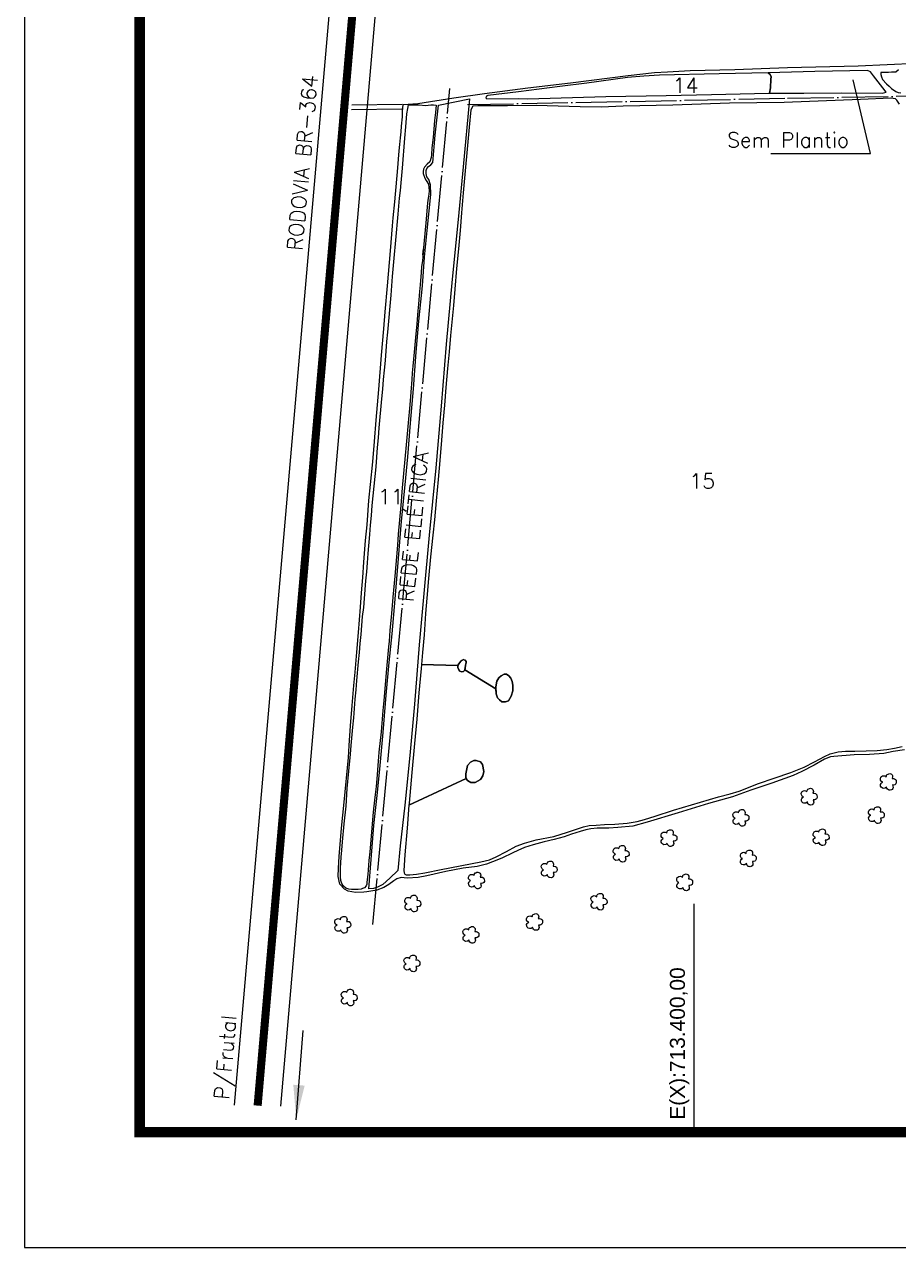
# Model space of a CAD drawing. Extents: x 712819 to 715789, y 7810210 to 7812310.
# Drawn here: x 712819 to 713577, y 7810210 to 7811270 of the extents above; entities that cross this region are included whole.
import ezdxf
from ezdxf.enums import TextEntityAlignment as Align

# ---------------------------------------------------------------- set-up
doc = ezdxf.new("R2010")
doc.units = 0
for name, pattern in [('CENTER2', [1.125, 0.75, -0.125, 0.125, -0.125]), ('CONTINUO', [0]), ('LIN0', [0]), ('TAPUME', [47, 40, -3.5, 0, -3.5])]:
    doc.linetypes.add(name, pattern=pattern)
doc.layers.add('0114001206', color=1, linetype='Continuous', lineweight=25)
doc.layers.add('REDE_DE_LUZ', color=6, linetype='Continuous', lineweight=25)
for name, color, linetype in [('0114001206011', 5, 'Continuous'), ('0114001206013', 5, 'Continuous'), ('0114001206014', 5, 'Continuous'), ('0114001206015', 5, 'Continuous'), ('_SIMBOLO ARVORE', 118, 'Continuous'), ('ARVORES', 3, 'Continuous'), ('ESTRADA', 1, 'Continuous'), ('MALHA', 8, 'Continuous'), ('MARGEM', 7, 'CONTINUO'), ('TEXTO_DIVERSOS', 7, 'Continuous'), ('TEXTO_NUN_TAL', 7, 'Continuous')]:
    doc.layers.add(name, color=color, linetype=linetype)
doc.styles.add('Simplex', font='simplex.shx')
doc.styles.get("Standard").update_dxf_attribs({"font": 'arial.ttf'})
doc.dimstyles.new('ISO-25', dxfattribs={"dimtxt": 2.5, "dimasz": 2.5, "dimexe": 1.25, "dimexo": 0.625, "dimtad": 1, "dimtxsty": 'Standard', "dimcen": 2.5, "dimadec": 0, "dimazin": 0, "dimtfac": 1, "dimtmove": 0, "dimatfit": 3, "dimfxl": 1, "dimarcsym": 0})

msp = doc.modelspace()

# ---------------------------------------------------------------- linework, layer by layer
msp.add_lwpolyline([(713555.5, 7811225.7), (713552.9, 7811229.3), (713550.5, 7811230.5), (713504.7, 7811229.4), (713464.1, 7811228.3), (713465.9, 7811226.9), (713466.7, 7811225), (713466.6, 7811222.9), (713466.2, 7811215.4), (713465.4, 7811210.8), (713495.2, 7811210.6), (713527.5, 7811210.9), (713563.1, 7811210.7), (713566.5, 7811211.7), (713563.7, 7811215.2)], close=True)
msp.add_lwpolyline([(713466.5, 7811158.4), (713553, 7811158.4), (713537.9, 7811222.4)])
at = {"layer": '0114001206', "linetype": 'CONTINUO'}
msp.add_lwpolyline([(713582.6, 7810641.2), (713572.7, 7810639.6), (713564.5, 7810638.1), (713552.2, 7810637.1), (713538.9, 7810636.7), (713521.1, 7810635.4), (713518.2, 7810635.1), (713513.2, 7810633), (713504, 7810627.8), (713493.4, 7810622.3), (713486, 7810618.9), (713467.4, 7810612.3), (713449.1, 7810606.1), (713433.4, 7810600.5), (713412.5, 7810594.6), (713386, 7810586.5), (713359.2, 7810578.3), (713346.7, 7810575), (713333.9, 7810573.7), (713326, 7810573.2), (713315.8, 7810573.1), (713310.5, 7810572.6), (713306.1, 7810571.8), (713301, 7810570.3), (713293.5, 7810568.1), (713287.1, 7810565.8), (713278.6, 7810563.4), (713269.9, 7810561.3), (713260.2, 7810558.9), (713252.9, 7810556.4), (713247.1, 7810554), (713242.7, 7810551.8), (713233.1, 7810547.1), (713225, 7810544.1), (713219.9, 7810542.1), (713211.9, 7810540.1), (713199.5, 7810538.5), (713184.6, 7810535.6), (713168.2, 7810532), (713160.5, 7810530.4), (713151, 7810530), (713145.8, 7810530.3), (713142.1, 7810529.2), (713139.6, 7810527.6), (713135, 7810524.4), (713130.8, 7810521.7), (713124.6, 7810519.5), (713116.1, 7810518), (713113.4, 7810517.6), (713106.2, 7810517.3), (713099.7, 7810518.6), (713096.6, 7810520.2), (713092.6, 7810524.7), (713091.2, 7810531.4), (713091.4, 7810538.5), (713092, 7810548.8), (713094, 7810573.1), (713096.3, 7810595.8), (713100.1, 7810634.4), (713100.6, 7810644.8), (713101.8, 7810661.9), (713103.2, 7810679.7), (713104.8, 7810697), (713105.8, 7810708.6), (713107.3, 7810726), (713108.8, 7810743), (713109.8, 7810753.8), (713110.5, 7810764.9), (713111.4, 7810777.2), (713112.5, 7810790.5), (713113.5, 7810803.9), (713115, 7810822.7), (713116.2, 7810836.4), (713117.9, 7810857.5), (713119.3, 7810871.4), (713121.2, 7810891), (713122.6, 7810908.5), (713124.1, 7810927.1), (713126.5, 7810953.6), (713128.7, 7810983.4), (713130.8, 7811006.2), (713132, 7811021.1), (713133.9, 7811043.7), (713136.6, 7811073.9), (713137.2, 7811081.2), (713138.3, 7811095.6), (713138.9, 7811102.6), (713140.2, 7811116.4), (713140.8, 7811123.2), (713142.7, 7811142.6), (713144.1, 7811160.6), (713144.6, 7811166.3), (713145.2, 7811171.9), (713145.7, 7811177.3), (713146.2, 7811182.2), (713147, 7811190.3), (713147.1, 7811194.7), (713147.6, 7811200.8), (713160.2, 7811201.8), (713191.5, 7811206.8), (713218, 7811210.3), (713255.6, 7811215.4), (713292.8, 7811219.6), (713342.7, 7811225.9), (713365.6, 7811228.7), (713376.8, 7811229.1), (713396.6, 7811230.3), (713435.3, 7811231.3), (713480.9, 7811233), (713542.3, 7811234.4), (713592.5, 7811236.7)], dxfattribs=at)
at = {"layer": '0114001206011'}
msp.add_lwpolyline([(713115.4, 7810523.3), (713114, 7810521.5), (713112.4, 7810520.8), (713111.1, 7810520.4), (713108.4, 7810520.1), (713106.8, 7810520), (713104.9, 7810519.9), (713102.7, 7810519.9), (713100.3, 7810520.3), (713097.7, 7810521.3), (713095.8, 7810523), (713094.4, 7810525.2), (713093.5, 7810527.9), (713093.3, 7810531.1), (713093.3, 7810534.8), (713093.3, 7810538.8), (713093.4, 7810543.3), (713093.8, 7810548.1), (713094.3, 7810554.2), (713094.8, 7810561.4), (713096.3, 7810577), (713098, 7810592.4), (713099.1, 7810607.6), (713100.3, 7810622.7), (713101.8, 7810637.5), (713102.5, 7810644.9), (713103.9, 7810660.7), (713104.7, 7810668.8), (713105.3, 7810677), (713106, 7810685.1), (713106.8, 7810693.1), (713107.5, 7810701.3), (713108.9, 7810717.6), (713109.6, 7810725.6), (713110.3, 7810733.5), (713111, 7810741.3), (713111.7, 7810749.1), (713112.4, 7810756.8), (713113.3, 7810764.5), (713114, 7810772.3), (713115.3, 7810787.7), (713115.9, 7810795.5), (713116.6, 7810803.4), (713117.3, 7810811.5), (713118.6, 7810827.8), (713119.3, 7810836.1), (713120, 7810844.5), (713120.8, 7810853), (713121.5, 7810861.4), (713123.2, 7810878.2), (713124, 7810886.6), (713125.4, 7810903.4), (713126.1, 7810911.9), (713126.8, 7810920.4), (713129.1, 7810945.7), (713129.9, 7810954), (713130.6, 7810962.3), (713131.3, 7810970.6), (713132.1, 7810978.8), (713133.5, 7810995.3), (713134.3, 7811003.5), (713137.1, 7811035.6), (713138.4, 7811051.6), (713139.8, 7811067.6), (713141.2, 7811083.2), (713143.3, 7811105.7), (713144.5, 7811119.6), (713145.1, 7811126.3), (713145.7, 7811132.9), (713146.9, 7811145.7), (713149.1, 7811171.6), (713149.9, 7811181.6), (713150.7, 7811192.8), (713151.5, 7811197.5), (713152.2, 7811200.5), (713152.2, 7811200.5), (713155.5, 7811200.5), (713161.5, 7811200.5), (713167, 7811200), (713171.5, 7811200.5), (713174, 7811200.5), (713176.1, 7811200.4), (713175.5, 7811193.9), (713174.7, 7811186.9), (713173.5, 7811172.3), (713172.4, 7811163.3), (713172, 7811157.2), (713171.8, 7811154.9), (713170.7, 7811151.3), (713168.5, 7811149), (713166.1, 7811146.5), (713165.2, 7811144.9), (713164.8, 7811142.9), (713164.9, 7811141), (713166.3, 7811136.9), (713167.6, 7811135), (713169.6, 7811131.8), (713170, 7811125.9), (713169.7, 7811123), (713169.2, 7811119.6), (713168.7, 7811115.5), (713167.4, 7811101.4), (713164.6, 7811070.5), (713165.1, 7811075.6), (713164.2, 7811065.4), (713163.6, 7811060.5), (713163.2, 7811055.3), (713162.2, 7811044.4), (713161.7, 7811038.8), (713160.8, 7811027.6), (713160.3, 7811022), (713159.3, 7811010.6), (713158.2, 7810998.7), (713157.2, 7810986.2), (713156.6, 7810980.1), (713156, 7810974), (713155.5, 7810968.1), (713155, 7810962.3), (713153.2, 7810940.4), (713151.8, 7810924.7), (713150.4, 7810908.9), (713149.1, 7810893.4), (713146.8, 7810868.4), (713145.5, 7810853), (713143.3, 7810828.1), (713142.6, 7810818.7), (713140.2, 7810791.8), (713138.6, 7810773.6), (713137.4, 7810759.5), (713136.1, 7810744.8), (713135.3, 7810735.3), (713134.9, 7810730.5), (713133, 7810711.4), (713130.8, 7810684.1), (713130, 7810675.3), (713128.5, 7810656.8), (713126.5, 7810639.1), (713126.3, 7810635), (713126, 7810631.2), (713124.8, 7810616.1), (713124.1, 7810609.3), (713123.4, 7810602.5), (713121.8, 7810590), (713121.2, 7810583.8), (713120, 7810569.9), (713118.5, 7810552.8), (713117.9, 7810545.3), (713116.8, 7810533), (713116.1, 7810526.4), (713115.9, 7810524.6)], close=True, dxfattribs=at)
at = {"layer": '0114001206013'}
msp.add_lwpolyline([(713577.4, 7811230.9), (713574.9, 7811229), (713573.8, 7811228.9), (713571.1, 7811228.8), (713568.6, 7811228.7), (713565.3, 7811228.7), (713562.1, 7811228.5), (713561.9, 7811226.8), (713562.4, 7811224.9), (713563.4, 7811222.7), (713566.9, 7811218.8), (713569.3, 7811216.7), (713571.3, 7811214.9), (713575, 7811212.2), (713577.1, 7811211.4), (713579.3, 7811211.1)], dxfattribs=at)
at = {"layer": '0114001206014'}
msp.add_lwpolyline([(713466.6, 7811222.9), (713466.7, 7811225), (713465.9, 7811226.9), (713464.1, 7811228.3), (713421.8, 7811227.4), (713370, 7811226.4), (713356.4, 7811225.4), (713342.2, 7811224.4), (713306.9, 7811219.4), (713283.5, 7811216.4), (713247.7, 7811212), (713221.1, 7811208.7), (713219.8, 7811208.2), (713219.4, 7811206.7), (713220.1, 7811205.9), (713247.3, 7811206), (713255.6, 7811205.9), (713323.3, 7811207.8), (713375.8, 7811208.8), (713415.2, 7811209.6), (713452.5, 7811210.4), (713465.4, 7811210.8), (713466.2, 7811215.4)], close=True, dxfattribs=at)
at = {"layer": '0114001206015'}
msp.add_lwpolyline([(713578.3, 7811201.3), (713575.8, 7811204.6), (713574.8, 7811205.8), (713570.7, 7811206.3), (713544.4, 7811205.2), (713478, 7811202.6), (713430.8, 7811202.1), (713381.4, 7811200.4), (713338.3, 7811199.3), (713319.2, 7811198.7), (713301.1, 7811198.8), (713263, 7811200.1), (713238, 7811199.8), (713212.2, 7811199.6), (713208.1, 7811199.3), (713206.2, 7811196.4), (713204.9, 7811181.1), (713199.7, 7811124.2), (713198.2, 7811106.8), (713196.9, 7811091.5), (713195.5, 7811075.6), (713193.9, 7811058.6), (713192.5, 7811040.8), (713191.1, 7811026.6), (713188.6, 7811000.4), (713187.5, 7810986.5), (713186.1, 7810971.8), (713184.6, 7810955.3), (713183.3, 7810940), (713181.9, 7810924.9), (713180.8, 7810909.7), (713179.4, 7810892.2), (713177.9, 7810875.5), (713176.1, 7810857.2), (713174.8, 7810840.8), (713173.3, 7810827.3), (713171.3, 7810808.7), (713169.6, 7810789.8), (713168.1, 7810772.8), (713167, 7810759.4), (713165.7, 7810740.8), (713164.3, 7810725.7), (713163.5, 7810715.2), (713194.9, 7810714.2), (713195.8, 7810715.9), (713197.8, 7810718.3), (713199.5, 7810719.4), (713201.4, 7810718.9), (713202.1, 7810717.7), (713202.1, 7810716.6), (713202, 7810715.8), (713201.7, 7810714.6), (713201.4, 7810712.1), (713201, 7810710.7), (713228, 7810694.2), (713227.9, 7810695.8), (713228.7, 7810700.8), (713230.5, 7810703.6), (713232.6, 7810705.4), (713235.2, 7810706.7), (713237.1, 7810706.7), (713239.2, 7810705.4), (713240.9, 7810703.3), (713242.1, 7810700.4), (713242.7, 7810697.3), (713242.8, 7810692.4), (713241.3, 7810687.7), (713238.9, 7810683.8), (713236.3, 7810682.7), (713233.3, 7810682.7), (713231, 7810684.4), (713229.4, 7810686.4), (713228.3, 7810689.7), (713228, 7810694.2), (713201, 7810710.7), (713200.9, 7810710.1), (713199.9, 7810709.2), (713198.1, 7810708.8), (713196.8, 7810709.4), (713195.8, 7810710.6), (713194.9, 7810712.6), (713194.9, 7810714.2), (713163.5, 7810715.2), (713163.2, 7810711.8), (713161.2, 7810690.6), (713159.3, 7810667.8), (713157.4, 7810646.8), (713155.1, 7810621.4), (713152.7, 7810595), (713152.5, 7810593.2), (713202.3, 7810616.4), (713201.9, 7810617.2), (713201.8, 7810620.3), (713203.5, 7810627.7), (713205.9, 7810630.5), (713209, 7810631.9), (713211, 7810631.9), (713214.7, 7810630.8), (713216.5, 7810628.4), (713217.6, 7810622.5), (713216.7, 7810618.6), (713214.7, 7810615.3), (713210.1, 7810612.8), (713206.2, 7810612.8), (713203.3, 7810614.7), (713202.3, 7810616.4), (713152.5, 7810593.2), (713150.9, 7810573.2), (713149.1, 7810550.2), (713148.2, 7810536.6), (713148.3, 7810534.4), (713148.9, 7810533.3), (713150.3, 7810532.9), (713153.4, 7810532.9), (713159.2, 7810533.2), (713166.4, 7810534.5), (713180.4, 7810537.5), (713214.8, 7810544.1), (713222.4, 7810545.9), (713228.3, 7810548.3), (713237.2, 7810553), (713245.7, 7810557.5), (713252.9, 7810560.3), (713262.9, 7810563), (713278.3, 7810566), (713290.2, 7810569.7), (713304, 7810574.3), (713308.9, 7810575.4), (713315.1, 7810575.9), (713322.3, 7810576.4), (713331.3, 7810576.6), (713342, 7810577.6), (713350.5, 7810579), (713356.9, 7810580.7), (713366.1, 7810583.6), (713382.2, 7810588.8), (713421.1, 7810600.5), (713431.3, 7810602.9), (713439.2, 7810605.4), (713455.9, 7810612), (713469.3, 7810616.7), (713483.9, 7810621.4), (713495.4, 7810626.2), (713504.3, 7810630.7), (713513, 7810635.3), (713518, 7810637.7), (713521.6, 7810638.7), (713524.9, 7810639.3), (713531.2, 7810639.9), (713539.3, 7810640), (713549.2, 7810640.2), (713558.7, 7810640.6), (713567.1, 7810641.4), (713573.9, 7810642.6), (713580.6, 7810644)], dxfattribs=at)
at = {"layer": '_SIMBOLO ARVORE', "linetype": 'CONTINUO'}
for points in [[(713566.9, 7810608.9, 0), (713565.7, 7810607.8, 0), (713564.1, 7810607.6, 0), (713563, 7810608.1, 0), (713562.2, 7810608.8, 0), (713561.8, 7810609.8, 0), (713561.8, 7810611.1, 0), (713562.2, 7810611.9, 0), (713562.6, 7810612.5, 0), (713563.6, 7810613.2, 0), (713563, 7810613.3, 0), (713562.4, 7810613.8, 0), (713561.7, 7810614.9, 0), (713561.6, 7810616.1, 0), (713562.1, 7810617.5, 0), (713562.6, 7810617.9, 0), (713563.5, 7810618.5, 0), (713564.5, 7810618.6, 0), (713565.3, 7810618.5, 0), (713565.9, 7810618.2, 0), (713566.6, 7810617.6, 0), (713566.8, 7810618.8, 0), (713567, 7810619.2, 0), (713567.5, 7810619.9, 0), (713568.2, 7810620.2, 0), (713569, 7810620.5, 0), (713569.8, 7810620.6, 0), (713570.6, 7810620.4, 0), (713571.2, 7810620.1, 0), (713571.7, 7810619.6, 0), (713572.1, 7810618.8, 0), (713572.2, 7810617.9, 0), (713571.9, 7810616.3, 0), (713573, 7810616.3, 0), (713573.9, 7810616.1, 0), (713574.8, 7810615.4, 0), (713575.3, 7810614.8, 0), (713575.4, 7810612.6, 0), (713574.9, 7810611.6, 0), (713574.2, 7810610.9, 0), (713573, 7810610.6, 0), (713572, 7810610.7, 0), (713572.6, 7810608.6, 0), (713572.3, 7810607.7, 0), (713571.7, 7810606.9, 0), (713571.1, 7810606.4, 0), (713570.1, 7810606.1, 0), (713569.2, 7810606.2, 0), (713568.5, 7810606.4, 0), (713567.7, 7810607.2, 0), (713567.1, 7810607.9, 0), (713567, 7810609, 0)], [(713498.2, 7810596.1, 0), (713496.9, 7810595, 0), (713495.3, 7810594.8, 0), (713494.2, 7810595.3, 0), (713493.4, 7810596.1, 0), (713493.1, 7810597, 0), (713493, 7810598.3, 0), (713493.4, 7810599.1, 0), (713493.9, 7810599.8, 0), (713494.8, 7810600.4, 0), (713494.2, 7810600.6, 0), (713493.6, 7810601, 0), (713493, 7810602.1, 0), (713492.8, 7810603.4, 0), (713493.3, 7810604.7, 0), (713493.8, 7810605.1, 0), (713494.8, 7810605.7, 0), (713495.7, 7810605.8, 0), (713496.5, 7810605.7, 0), (713497.1, 7810605.4, 0), (713497.8, 7810604.8, 0), (713498, 7810606, 0), (713498.2, 7810606.5, 0), (713498.7, 7810607.1, 0), (713499.5, 7810607.4, 0), (713500.2, 7810607.7, 0), (713501, 7810607.8, 0), (713501.8, 7810607.7, 0), (713502.4, 7810607.3, 0), (713502.9, 7810606.8, 0), (713503.3, 7810606, 0), (713503.5, 7810605.1, 0), (713503.1, 7810603.5, 0), (713504.2, 7810603.5, 0), (713505.2, 7810603.3, 0), (713506, 7810602.6, 0), (713506.5, 7810602, 0), (713506.7, 7810599.8, 0), (713506.1, 7810598.8, 0), (713505.4, 7810598.1, 0), (713504.3, 7810597.8, 0), (713503.3, 7810597.9, 0), (713503.8, 7810595.8, 0), (713503.5, 7810595, 0), (713502.9, 7810594.1, 0), (713502.3, 7810593.6, 0), (713501.3, 7810593.3, 0), (713500.4, 7810593.4, 0), (713499.7, 7810593.6, 0), (713498.9, 7810594.4, 0), (713498.4, 7810595.1, 0), (713498.2, 7810596.2, 0)], [(713439, 7810577.7, 0), (713437.7, 7810576.6, 0), (713436.2, 7810576.5, 0), (713435, 7810576.9, 0), (713434.2, 7810577.7, 0), (713433.9, 7810578.6, 0), (713433.8, 7810579.9, 0), (713434.2, 7810580.8, 0), (713434.7, 7810581.4, 0), (713435.6, 7810582, 0), (713435, 7810582.2, 0), (713434.5, 7810582.7, 0), (713433.8, 7810583.7, 0), (713433.7, 7810585, 0), (713434.2, 7810586.3, 0), (713434.7, 7810586.8, 0), (713435.6, 7810587.3, 0), (713436.6, 7810587.5, 0), (713437.4, 7810587.3, 0), (713438, 7810587.1, 0), (713438.6, 7810586.5, 0), (713438.8, 7810587.6, 0), (713439, 7810588.1, 0), (713439.5, 7810588.7, 0), (713440.3, 7810589, 0), (713441, 7810589.3, 0), (713441.8, 7810589.4, 0), (713442.6, 7810589.3, 0), (713443.3, 7810588.9, 0), (713443.7, 7810588.4, 0), (713444.1, 7810587.6, 0), (713444.3, 7810586.7, 0), (713443.9, 7810585.1, 0), (713445.1, 7810585.1, 0), (713446, 7810584.9, 0), (713446.9, 7810584.2, 0), (713447.4, 7810583.6, 0), (713447.5, 7810581.4, 0), (713447, 7810580.4, 0), (713446.2, 7810579.8, 0), (713445.1, 7810579.4, 0), (713444.1, 7810579.5, 0), (713444.6, 7810577.5, 0), (713444.4, 7810576.6, 0), (713443.8, 7810575.7, 0), (713443.1, 7810575.2, 0), (713442.2, 7810575, 0), (713441.2, 7810575, 0), (713440.5, 7810575.2, 0), (713439.7, 7810576, 0), (713439.2, 7810576.7, 0), (713439, 7810577.8, 0)], [(713556.5, 7810580.1, 0), (713555.3, 7810579, 0), (713553.7, 7810578.9, 0), (713552.6, 7810579.3, 0), (713551.8, 7810580.1, 0), (713551.5, 7810581, 0), (713551.4, 7810582.3, 0), (713551.8, 7810583.2, 0), (713552.2, 7810583.8, 0), (713553.2, 7810584.4, 0), (713552.6, 7810584.6, 0), (713552, 7810585.1, 0), (713551.3, 7810586.1, 0), (713551.2, 7810587.4, 0), (713551.7, 7810588.7, 0), (713552.2, 7810589.2, 0), (713553.1, 7810589.7, 0), (713554.1, 7810589.9, 0), (713554.9, 7810589.7, 0), (713555.5, 7810589.5, 0), (713556.2, 7810588.9, 0), (713556.4, 7810590, 0), (713556.6, 7810590.5, 0), (713557.1, 7810591.1, 0), (713557.8, 7810591.4, 0), (713558.6, 7810591.7, 0), (713559.4, 7810591.8, 0), (713560.2, 7810591.7, 0), (713560.8, 7810591.3, 0), (713561.3, 7810590.8, 0), (713561.7, 7810590, 0), (713561.8, 7810589.1, 0), (713561.5, 7810587.5, 0), (713562.6, 7810587.5, 0), (713563.5, 7810587.3, 0), (713564.4, 7810586.6, 0), (713564.9, 7810586, 0), (713565, 7810583.8, 0), (713564.5, 7810582.8, 0), (713563.8, 7810582.1, 0), (713562.6, 7810581.8, 0), (713561.6, 7810581.9, 0), (713562.2, 7810579.9, 0), (713561.9, 7810579, 0), (713561.3, 7810578.1, 0), (713560.7, 7810577.6, 0), (713559.7, 7810577.4, 0), (713558.8, 7810577.4, 0), (713558.1, 7810577.6, 0), (713557.3, 7810578.4, 0), (713556.7, 7810579.1, 0), (713556.6, 7810580.2, 0)], [(713376.6, 7810560.1, 0), (713375.4, 7810559.1, 0), (713373.8, 7810558.9, 0), (713372.7, 7810559.3, 0), (713371.9, 7810560.1, 0), (713371.5, 7810561, 0), (713371.4, 7810562.3, 0), (713371.9, 7810563.2, 0), (713372.3, 7810563.8, 0), (713373.2, 7810564.4, 0), (713372.7, 7810564.6, 0), (713372.1, 7810565.1, 0), (713371.4, 7810566.1, 0), (713371.3, 7810567.4, 0), (713371.8, 7810568.7, 0), (713372.3, 7810569.2, 0), (713373.2, 7810569.7, 0), (713374.2, 7810569.9, 0), (713375, 7810569.8, 0), (713375.6, 7810569.5, 0), (713376.3, 7810568.9, 0), (713376.5, 7810570, 0), (713376.7, 7810570.5, 0), (713377.2, 7810571.1, 0), (713377.9, 7810571.4, 0), (713378.6, 7810571.7, 0), (713379.5, 7810571.8, 0), (713380.2, 7810571.7, 0), (713380.9, 7810571.4, 0), (713381.4, 7810570.9, 0), (713381.8, 7810570, 0), (713381.9, 7810569.1, 0), (713381.6, 7810567.5, 0), (713382.7, 7810567.5, 0), (713383.6, 7810567.3, 0), (713384.5, 7810566.6, 0), (713385, 7810566.1, 0), (713385.1, 7810563.8, 0), (713384.6, 7810562.8, 0), (713383.9, 7810562.2, 0), (713382.7, 7810561.9, 0), (713381.7, 7810562, 0), (713382.3, 7810559.9, 0), (713382, 7810559, 0), (713381.4, 7810558.1, 0), (713380.7, 7810557.6, 0), (713379.8, 7810557.4, 0), (713378.9, 7810557.4, 0), (713378.2, 7810557.6, 0), (713377.4, 7810558.4, 0), (713376.8, 7810559.1, 0), (713376.7, 7810560.2, 0)], [(713508.6, 7810560.9, 0), (713507.3, 7810559.9, 0), (713505.7, 7810559.7, 0), (713504.6, 7810560.1, 0), (713503.8, 7810560.9, 0), (713503.5, 7810561.8, 0), (713503.4, 7810563.1, 0), (713503.8, 7810564, 0), (713504.3, 7810564.6, 0), (713505.2, 7810565.2, 0), (713504.6, 7810565.4, 0), (713504, 7810565.9, 0), (713503.4, 7810566.9, 0), (713503.2, 7810568.2, 0), (713503.7, 7810569.5, 0), (713504.2, 7810570, 0), (713505.2, 7810570.5, 0), (713506.1, 7810570.7, 0), (713506.9, 7810570.6, 0), (713507.5, 7810570.3, 0), (713508.2, 7810569.7, 0), (713508.4, 7810570.8, 0), (713508.6, 7810571.3, 0), (713509.1, 7810571.9, 0), (713509.8, 7810572.2, 0), (713510.6, 7810572.5, 0), (713511.4, 7810572.6, 0), (713512.2, 7810572.5, 0), (713512.8, 7810572.2, 0), (713513.3, 7810571.7, 0), (713513.7, 7810570.8, 0), (713513.9, 7810569.9, 0), (713513.5, 7810568.3, 0), (713514.6, 7810568.3, 0), (713515.6, 7810568.1, 0), (713516.4, 7810567.4, 0), (713516.9, 7810566.9, 0), (713517.1, 7810564.6, 0), (713516.5, 7810563.6, 0), (713515.8, 7810563, 0), (713514.7, 7810562.7, 0), (713513.7, 7810562.8, 0), (713514.2, 7810560.7, 0), (713513.9, 7810559.8, 0), (713513.3, 7810558.9, 0), (713512.7, 7810558.4, 0), (713511.7, 7810558.2, 0), (713510.8, 7810558.2, 0), (713510.1, 7810558.4, 0), (713509.3, 7810559.2, 0), (713508.8, 7810559.9, 0), (713508.6, 7810561, 0)], [(713335, 7810546.5, 0), (713333.8, 7810545.5, 0), (713332.2, 7810545.3, 0), (713331.1, 7810545.7, 0), (713330.3, 7810546.5, 0), (713330, 7810547.4, 0), (713329.9, 7810548.7, 0), (713330.3, 7810549.6, 0), (713330.8, 7810550.2, 0), (713331.7, 7810550.8, 0), (713331.1, 7810551, 0), (713330.5, 7810551.5, 0), (713329.8, 7810552.5, 0), (713329.7, 7810553.8, 0), (713330.2, 7810555.1, 0), (713330.7, 7810555.6, 0), (713331.6, 7810556.2, 0), (713332.6, 7810556.3, 0), (713333.4, 7810556.2, 0), (713334, 7810555.9, 0), (713334.7, 7810555.3, 0), (713334.9, 7810556.4, 0), (713335.1, 7810556.9, 0), (713335.6, 7810557.5, 0), (713336.3, 7810557.8, 0), (713337.1, 7810558.1, 0), (713337.9, 7810558.2, 0), (713338.7, 7810558.1, 0), (713339.3, 7810557.8, 0), (713339.8, 7810557.3, 0), (713340.2, 7810556.5, 0), (713340.4, 7810555.5, 0), (713340, 7810553.9, 0), (713341.1, 7810554, 0), (713342, 7810553.7, 0), (713342.9, 7810553, 0), (713343.4, 7810552.5, 0), (713343.5, 7810550.2, 0), (713343, 7810549.2, 0), (713342.3, 7810548.6, 0), (713341.1, 7810548.3, 0), (713340.1, 7810548.4, 0), (713340.7, 7810546.3, 0), (713340.4, 7810545.4, 0), (713339.8, 7810544.6, 0), (713339.2, 7810544, 0), (713338.2, 7810543.8, 0), (713337.3, 7810543.9, 0), (713336.6, 7810544.1, 0), (713335.8, 7810544.8, 0), (713335.3, 7810545.6, 0), (713335.1, 7810546.6, 0)], [(713445.4, 7810542.5, 0), (713444.1, 7810541.5, 0), (713442.6, 7810541.3, 0), (713441.4, 7810541.7, 0), (713440.6, 7810542.5, 0), (713440.3, 7810543.4, 0), (713440.2, 7810544.8, 0), (713440.6, 7810545.6, 0), (713441.1, 7810546.2, 0), (713442, 7810546.8, 0), (713441.4, 7810547, 0), (713440.9, 7810547.5, 0), (713440.2, 7810548.6, 0), (713440.1, 7810549.8, 0), (713440.6, 7810551.1, 0), (713441.1, 7810551.6, 0), (713442, 7810552.2, 0), (713443, 7810552.3, 0), (713443.7, 7810552.2, 0), (713444.4, 7810551.9, 0), (713445, 7810551.3, 0), (713445.2, 7810552.5, 0), (713445.4, 7810552.9, 0), (713445.9, 7810553.6, 0), (713446.7, 7810553.8, 0), (713447.4, 7810554.2, 0), (713448.2, 7810554.2, 0), (713449, 7810554.1, 0), (713449.7, 7810553.8, 0), (713450.1, 7810553.3, 0), (713450.5, 7810552.5, 0), (713450.7, 7810551.6, 0), (713450.3, 7810549.9, 0), (713451.5, 7810550, 0), (713452.4, 7810549.7, 0), (713453.3, 7810549, 0), (713453.8, 7810548.5, 0), (713453.9, 7810546.2, 0), (713453.3, 7810545.3, 0), (713452.6, 7810544.6, 0), (713451.5, 7810544.3, 0), (713450.5, 7810544.4, 0), (713451, 7810542.3, 0), (713450.8, 7810541.4, 0), (713450.2, 7810540.6, 0), (713449.5, 7810540, 0), (713448.6, 7810539.8, 0), (713447.6, 7810539.9, 0), (713446.9, 7810540.1, 0), (713446.1, 7810540.8, 0), (713445.6, 7810541.6, 0), (713445.4, 7810542.6, 0)], [(713272.7, 7810532.9, 0), (713271.4, 7810531.9, 0), (713269.8, 7810531.7, 0), (713268.7, 7810532.1, 0), (713267.9, 7810532.9, 0), (713267.6, 7810533.8, 0), (713267.5, 7810535.2, 0), (713267.9, 7810536, 0), (713268.4, 7810536.6, 0), (713269.3, 7810537.2, 0), (713268.7, 7810537.4, 0), (713268.1, 7810537.9, 0), (713267.5, 7810539, 0), (713267.3, 7810540.2, 0), (713267.8, 7810541.5, 0), (713268.3, 7810542, 0), (713269.3, 7810542.6, 0), (713270.3, 7810542.7, 0), (713271, 7810542.6, 0), (713271.6, 7810542.3, 0), (713272.3, 7810541.7, 0), (713272.5, 7810542.9, 0), (713272.7, 7810543.3, 0), (713273.2, 7810544, 0), (713274, 7810544.2, 0), (713274.7, 7810544.6, 0), (713275.5, 7810544.6, 0), (713276.3, 7810544.5, 0), (713276.9, 7810544.2, 0), (713277.4, 7810543.7, 0), (713277.8, 7810542.9, 0), (713278, 7810542, 0), (713277.6, 7810540.3, 0), (713278.7, 7810540.4, 0), (713279.7, 7810540.1, 0), (713280.6, 7810539.4, 0), (713281, 7810538.9, 0), (713281.2, 7810536.7, 0), (713280.6, 7810535.7, 0), (713279.9, 7810535, 0), (713278.8, 7810534.7, 0), (713277.8, 7810534.8, 0), (713278.3, 7810532.7, 0), (713278.1, 7810531.8, 0), (713277.5, 7810531, 0), (713276.8, 7810530.4, 0), (713275.9, 7810530.2, 0), (713274.9, 7810530.3, 0), (713274.2, 7810530.5, 0), (713273.4, 7810531.3, 0), (713272.9, 7810532, 0), (713272.7, 7810533, 0)], [(713209.5, 7810523.3, 0), (713208.3, 7810522.3, 0), (713206.7, 7810522.1, 0), (713205.5, 7810522.6, 0), (713204.7, 7810523.3, 0), (713204.4, 7810524.2, 0), (713204.3, 7810525.6, 0), (713204.8, 7810526.4, 0), (713205.2, 7810527, 0), (713206.1, 7810527.7, 0), (713205.5, 7810527.8, 0), (713205, 7810528.3, 0), (713204.3, 7810529.4, 0), (713204.2, 7810530.6, 0), (713204.7, 7810531.9, 0), (713205.2, 7810532.4, 0), (713206.1, 7810533, 0), (713207.1, 7810533.1, 0), (713207.9, 7810533, 0), (713208.5, 7810532.7, 0), (713209.2, 7810532.1, 0), (713209.4, 7810533.3, 0), (713209.5, 7810533.7, 0), (713210, 7810534.4, 0), (713210.8, 7810534.6, 0), (713211.5, 7810535, 0), (713212.3, 7810535.1, 0), (713213.1, 7810534.9, 0), (713213.8, 7810534.6, 0), (713214.2, 7810534.1, 0), (713214.6, 7810533.3, 0), (713214.8, 7810532.4, 0), (713214.4, 7810530.8, 0), (713215.6, 7810530.8, 0), (713216.5, 7810530.6, 0), (713217.4, 7810529.9, 0), (713217.9, 7810529.3, 0), (713218, 7810527.1, 0), (713217.5, 7810526.1, 0), (713216.7, 7810525.4, 0), (713215.6, 7810525.1, 0), (713214.6, 7810525.2, 0), (713215.1, 7810523.1, 0), (713214.9, 7810522.2, 0), (713214.3, 7810521.4, 0), (713213.6, 7810520.9, 0), (713212.7, 7810520.6, 0), (713211.8, 7810520.7, 0), (713211.1, 7810520.9, 0), (713210.3, 7810521.7, 0), (713209.7, 7810522.4, 0), (713209.5, 7810523.5, 0)], [(713390.2, 7810521.7, 0), (713389, 7810520.7, 0), (713387.4, 7810520.5, 0), (713386.3, 7810521, 0), (713385.5, 7810521.7, 0), (713385.1, 7810522.6, 0), (713385, 7810524, 0), (713385.5, 7810524.8, 0), (713385.9, 7810525.4, 0), (713386.8, 7810526.1, 0), (713386.3, 7810526.2, 0), (713385.7, 7810526.7, 0), (713385, 7810527.8, 0), (713384.9, 7810529, 0), (713385.4, 7810530.4, 0), (713385.9, 7810530.8, 0), (713386.8, 7810531.4, 0), (713387.8, 7810531.5, 0), (713388.6, 7810531.4, 0), (713389.2, 7810531.1, 0), (713389.9, 7810530.5, 0), (713390.1, 7810531.7, 0), (713390.2, 7810532.1, 0), (713390.8, 7810532.8, 0), (713391.5, 7810533.1, 0), (713392.2, 7810533.4, 0), (713393.1, 7810533.5, 0), (713393.8, 7810533.3, 0), (713394.5, 7810533, 0), (713394.9, 7810532.5, 0), (713395.4, 7810531.7, 0), (713395.5, 7810530.8, 0), (713395.1, 7810529.2, 0), (713396.3, 7810529.2, 0), (713397.2, 7810529, 0), (713398.1, 7810528.3, 0), (713398.6, 7810527.7, 0), (713398.7, 7810525.5, 0), (713398.2, 7810524.5, 0), (713397.5, 7810523.8, 0), (713396.3, 7810523.5, 0), (713395.3, 7810523.6, 0), (713395.8, 7810521.5, 0), (713395.6, 7810520.6, 0), (713395, 7810519.8, 0), (713394.3, 7810519.3, 0), (713393.4, 7810519, 0), (713392.5, 7810519.1, 0), (713391.8, 7810519.3, 0), (713391, 7810520.1, 0), (713390.4, 7810520.8, 0), (713390.3, 7810521.9, 0)], [(713154.3, 7810503.4, 0), (713153.1, 7810502.3, 0), (713151.5, 7810502.1, 0), (713150.4, 7810502.6, 0), (713149.6, 7810503.4, 0), (713149.2, 7810504.3, 0), (713149.2, 7810505.6, 0), (713149.6, 7810506.4, 0), (713150, 7810507.1, 0), (713151, 7810507.7, 0), (713150.4, 7810507.9, 0), (713149.8, 7810508.3, 0), (713149.1, 7810509.4, 0), (713149, 7810510.7, 0), (713149.5, 7810512, 0), (713150, 7810512.4, 0), (713150.9, 7810513, 0), (713151.9, 7810513.1, 0), (713152.7, 7810513, 0), (713153.3, 7810512.7, 0), (713154, 7810512.1, 0), (713154.2, 7810513.3, 0), (713154.4, 7810513.8, 0), (713154.9, 7810514.4, 0), (713155.6, 7810514.7, 0), (713156.3, 7810515, 0), (713157.2, 7810515.1, 0), (713158, 7810515, 0), (713158.6, 7810514.6, 0), (713159.1, 7810514.1, 0), (713159.5, 7810513.3, 0), (713159.6, 7810512.4, 0), (713159.3, 7810510.8, 0), (713160.4, 7810510.8, 0), (713161.3, 7810510.6, 0), (713162.2, 7810509.9, 0), (713162.7, 7810509.3, 0), (713162.8, 7810507.1, 0), (713162.3, 7810506.1, 0), (713161.6, 7810505.4, 0), (713160.4, 7810505.1, 0), (713159.4, 7810505.2, 0), (713160, 7810503.1, 0), (713159.7, 7810502.3, 0), (713159.1, 7810501.4, 0), (713158.5, 7810500.9, 0), (713157.5, 7810500.6, 0), (713156.6, 7810500.7, 0), (713155.9, 7810500.9, 0), (713155.1, 7810501.7, 0), (713154.5, 7810502.4, 0), (713154.4, 7810503.5, 0)], [(713315.9, 7810505, 0), (713314.6, 7810503.9, 0), (713313, 7810503.7, 0), (713311.9, 7810504.2, 0), (713311.1, 7810505, 0), (713310.8, 7810505.9, 0), (713310.7, 7810507.2, 0), (713311.1, 7810508, 0), (713311.6, 7810508.7, 0), (713312.5, 7810509.3, 0), (713311.9, 7810509.5, 0), (713311.3, 7810509.9, 0), (713310.7, 7810511, 0), (713310.5, 7810512.3, 0), (713311, 7810513.6, 0), (713311.5, 7810514, 0), (713312.5, 7810514.6, 0), (713313.4, 7810514.7, 0), (713314.2, 7810514.6, 0), (713314.8, 7810514.3, 0), (713315.5, 7810513.7, 0), (713315.7, 7810514.9, 0), (713315.9, 7810515.4, 0), (713316.4, 7810516, 0), (713317.1, 7810516.3, 0), (713317.9, 7810516.6, 0), (713318.7, 7810516.7, 0), (713319.5, 7810516.6, 0), (713320.1, 7810516.2, 0), (713320.6, 7810515.7, 0), (713321, 7810514.9, 0), (713321.2, 7810514, 0), (713320.8, 7810512.4, 0), (713321.9, 7810512.4, 0), (713322.9, 7810512.2, 0), (713323.7, 7810511.5, 0), (713324.2, 7810510.9, 0), (713324.4, 7810508.7, 0), (713323.8, 7810507.7, 0), (713323.1, 7810507, 0), (713321.9, 7810506.7, 0), (713320.9, 7810506.8, 0), (713321.5, 7810504.7, 0), (713321.2, 7810503.9, 0), (713320.6, 7810503, 0), (713320, 7810502.5, 0), (713319, 7810502.2, 0), (713318.1, 7810502.3, 0), (713317.4, 7810502.5, 0), (713316.6, 7810503.3, 0), (713316.1, 7810504, 0), (713315.9, 7810505.1, 0)], [(713093.6, 7810485, 0), (713092.3, 7810483.9, 0), (713090.7, 7810483.8, 0), (713089.6, 7810484.2, 0), (713088.8, 7810485, 0), (713088.5, 7810485.9, 0), (713088.4, 7810487.2, 0), (713088.8, 7810488.1, 0), (713089.3, 7810488.7, 0), (713090.2, 7810489.3, 0), (713089.6, 7810489.5, 0), (713089, 7810490, 0), (713088.4, 7810491, 0), (713088.2, 7810492.3, 0), (713088.7, 7810493.6, 0), (713089.2, 7810494.1, 0), (713090.2, 7810494.6, 0), (713091.1, 7810494.8, 0), (713091.9, 7810494.6, 0), (713092.5, 7810494.4, 0), (713093.2, 7810493.8, 0), (713093.4, 7810494.9, 0), (713093.6, 7810495.4, 0), (713094.1, 7810496, 0), (713094.8, 7810496.3, 0), (713095.6, 7810496.6, 0), (713096.4, 7810496.7, 0), (713097.2, 7810496.6, 0), (713097.8, 7810496.2, 0), (713098.3, 7810495.7, 0), (713098.7, 7810494.9, 0), (713098.9, 7810494, 0), (713098.5, 7810492.4, 0), (713099.6, 7810492.4, 0), (713100.6, 7810492.2, 0), (713101.4, 7810491.5, 0), (713101.9, 7810490.9, 0), (713102.1, 7810488.7, 0), (713101.5, 7810487.7, 0), (713100.8, 7810487.1, 0), (713099.7, 7810486.7, 0), (713098.7, 7810486.8, 0), (713099.2, 7810484.8, 0), (713098.9, 7810483.9, 0), (713098.3, 7810483, 0), (713097.7, 7810482.5, 0), (713096.7, 7810482.3, 0), (713095.8, 7810482.3, 0), (713095.1, 7810482.5, 0), (713094.3, 7810483.3, 0), (713093.8, 7810484, 0), (713093.6, 7810485.1, 0)], [(713259.9, 7810487.4, 0), (713258.6, 7810486.3, 0), (713257.1, 7810486.2, 0), (713255.9, 7810486.6, 0), (713255.1, 7810487.4, 0), (713254.8, 7810488.3, 0), (713254.7, 7810489.6, 0), (713255.1, 7810490.5, 0), (713255.6, 7810491.1, 0), (713256.5, 7810491.7, 0), (713255.9, 7810491.9, 0), (713255.4, 7810492.4, 0), (713254.7, 7810493.4, 0), (713254.6, 7810494.7, 0), (713255, 7810496, 0), (713255.6, 7810496.5, 0), (713256.5, 7810497, 0), (713257.5, 7810497.2, 0), (713258.2, 7810497, 0), (713258.9, 7810496.8, 0), (713259.5, 7810496.2, 0), (713259.7, 7810497.3, 0), (713259.9, 7810497.8, 0), (713260.4, 7810498.4, 0), (713261.2, 7810498.7, 0), (713261.9, 7810499, 0), (713262.7, 7810499.1, 0), (713263.5, 7810499, 0), (713264.1, 7810498.6, 0), (713264.6, 7810498.1, 0), (713265, 7810497.3, 0), (713265.2, 7810496.4, 0), (713264.8, 7810494.8, 0), (713265.9, 7810494.8, 0), (713266.9, 7810494.6, 0), (713267.8, 7810493.9, 0), (713268.3, 7810493.3, 0), (713268.4, 7810491.1, 0), (713267.8, 7810490.1, 0), (713267.1, 7810489.4, 0), (713266, 7810489.1, 0), (713265, 7810489.2, 0), (713265.5, 7810487.2, 0), (713265.3, 7810486.3, 0), (713264.7, 7810485.4, 0), (713264, 7810484.9, 0), (713263.1, 7810484.7, 0), (713262.1, 7810484.7, 0), (713261.4, 7810484.9, 0), (713260.6, 7810485.7, 0), (713260.1, 7810486.4, 0), (713259.9, 7810487.5, 0)], [(713204.7, 7810476.2, 0), (713203.5, 7810475.2, 0), (713201.9, 7810475, 0), (713200.8, 7810475.4, 0), (713200, 7810476.2, 0), (713199.6, 7810477.1, 0), (713199.5, 7810478.4, 0), (713200, 7810479.3, 0), (713200.4, 7810479.9, 0), (713201.3, 7810480.5, 0), (713200.7, 7810480.7, 0), (713200.2, 7810481.2, 0), (713199.5, 7810482.2, 0), (713199.4, 7810483.5, 0), (713199.9, 7810484.8, 0), (713200.4, 7810485.3, 0), (713201.3, 7810485.8, 0), (713202.3, 7810486, 0), (713203.1, 7810485.9, 0), (713203.7, 7810485.6, 0), (713204.4, 7810485, 0), (713204.6, 7810486.1, 0), (713204.7, 7810486.6, 0), (713205.2, 7810487.2, 0), (713206, 7810487.5, 0), (713206.7, 7810487.8, 0), (713207.6, 7810487.9, 0), (713208.3, 7810487.8, 0), (713209, 7810487.5, 0), (713209.4, 7810486.9, 0), (713209.9, 7810486.1, 0), (713210, 7810485.2, 0), (713209.6, 7810483.6, 0), (713210.8, 7810483.6, 0), (713211.7, 7810483.4, 0), (713212.6, 7810482.7, 0), (713213.1, 7810482.1, 0), (713213.2, 7810479.9, 0), (713212.7, 7810478.9, 0), (713211.9, 7810478.3, 0), (713210.8, 7810478, 0), (713209.8, 7810478, 0), (713210.3, 7810476, 0), (713210.1, 7810475.1, 0), (713209.5, 7810474.2, 0), (713208.8, 7810473.7, 0), (713207.9, 7810473.5, 0), (713207, 7810473.5, 0), (713206.3, 7810473.7, 0), (713205.5, 7810474.5, 0), (713204.9, 7810475.2, 0), (713204.7, 7810476.3, 0)], [(713153.5, 7810451.4, 0), (713152.3, 7810450.4, 0), (713150.7, 7810450.2, 0), (713149.6, 7810450.6, 0), (713148.8, 7810451.4, 0), (713148.4, 7810452.3, 0), (713148.4, 7810453.7, 0), (713148.8, 7810454.5, 0), (713149.2, 7810455.1, 0), (713150.2, 7810455.7, 0), (713149.6, 7810455.9, 0), (713149, 7810456.4, 0), (713148.3, 7810457.5, 0), (713148.2, 7810458.7, 0), (713148.7, 7810460, 0), (713149.2, 7810460.5, 0), (713150.1, 7810461.1, 0), (713151.1, 7810461.2, 0), (713151.9, 7810461.1, 0), (713152.5, 7810460.8, 0), (713153.2, 7810460.2, 0), (713153.4, 7810461.4, 0), (713153.6, 7810461.8, 0), (713154.1, 7810462.5, 0), (713154.8, 7810462.7, 0), (713155.6, 7810463.1, 0), (713156.4, 7810463.1, 0), (713157.2, 7810463, 0), (713157.8, 7810462.7, 0), (713158.3, 7810462.2, 0), (713158.7, 7810461.4, 0), (713158.8, 7810460.5, 0), (713158.5, 7810458.8, 0), (713159.6, 7810458.9, 0), (713160.5, 7810458.6, 0), (713161.4, 7810457.9, 0), (713161.9, 7810457.4, 0), (713162, 7810455.1, 0), (713161.5, 7810454.2, 0), (713160.8, 7810453.5, 0), (713159.6, 7810453.2, 0), (713158.6, 7810453.3, 0), (713159.2, 7810451.2, 0), (713158.9, 7810450.3, 0), (713158.3, 7810449.5, 0), (713157.7, 7810448.9, 0), (713156.7, 7810448.7, 0), (713155.8, 7810448.8, 0), (713155.1, 7810449, 0), (713154.3, 7810449.7, 0), (713153.7, 7810450.5, 0), (713153.6, 7810451.5, 0)], [(713099.2, 7810421.9, 0), (713097.9, 7810420.8, 0), (713096.3, 7810420.6, 0), (713095.2, 7810421.1, 0), (713094.4, 7810421.9, 0), (713094.1, 7810422.8, 0), (713094, 7810424.1, 0), (713094.4, 7810424.9, 0), (713094.9, 7810425.5, 0), (713095.8, 7810426.2, 0), (713095.2, 7810426.4, 0), (713094.6, 7810426.8, 0), (713094, 7810427.9, 0), (713093.8, 7810429.1, 0), (713094.3, 7810430.5, 0), (713094.8, 7810430.9, 0), (713095.8, 7810431.5, 0), (713096.7, 7810431.6, 0), (713097.5, 7810431.5, 0), (713098.1, 7810431.2, 0), (713098.8, 7810430.6, 0), (713099, 7810431.8, 0), (713099.2, 7810432.2, 0), (713099.7, 7810432.9, 0), (713100.4, 7810433.2, 0), (713101.2, 7810433.5, 0), (713102, 7810433.6, 0), (713102.8, 7810433.4, 0), (713103.4, 7810433.1, 0), (713103.9, 7810432.6, 0), (713104.3, 7810431.8, 0), (713104.5, 7810430.9, 0), (713104.1, 7810429.3, 0), (713105.2, 7810429.3, 0), (713106.2, 7810429.1, 0), (713107, 7810428.4, 0), (713107.5, 7810427.8, 0), (713107.7, 7810425.6, 0), (713107.1, 7810424.6, 0), (713106.4, 7810423.9, 0), (713105.3, 7810423.6, 0), (713104.3, 7810423.7, 0), (713104.8, 7810421.6, 0), (713104.5, 7810420.7, 0), (713103.9, 7810419.9, 0), (713103.3, 7810419.4, 0), (713102.3, 7810419.1, 0), (713101.4, 7810419.2, 0), (713100.7, 7810419.4, 0), (713099.9, 7810420.2, 0), (713099.4, 7810420.9, 0), (713099.2, 7810422, 0)]]:
    msp.add_polyline3d(points, dxfattribs=at)
at = {"layer": 'ARVORES'}
for points in [[(713197.6, 7810718), (713195.8, 7810715.9), (713194.9, 7810714.2), (713194.9, 7810712.6), (713195.8, 7810710.6), (713196.8, 7810709.4), (713198.1, 7810708.8), (713199.9, 7810709.2), (713200.9, 7810710.1), (713201.4, 7810712.1), (713201.7, 7810714.6), (713202, 7810715.8), (713202.1, 7810716.6), (713202.1, 7810717.7), (713201.4, 7810718.9), (713200.3, 7810719.2), (713199.5, 7810719.4), (713198.9, 7810719), (713198.3, 7810718.6), (713197.8, 7810718.3)], [(713228.7, 7810700.8), (713227.9, 7810695.8), (713228.3, 7810689.7), (713229.4, 7810686.4), (713231, 7810684.4), (713233.3, 7810682.7), (713236.3, 7810682.7), (713238.9, 7810683.8), (713241.3, 7810687.7), (713242.8, 7810692.4), (713242.7, 7810697.3), (713242.1, 7810700.4), (713240.9, 7810703.3), (713239.2, 7810705.4), (713237.1, 7810706.7), (713235.2, 7810706.7), (713232.6, 7810705.4), (713230.5, 7810703.6)], [(713203.5, 7810627.7), (713201.8, 7810620.3), (713201.9, 7810617.2), (713203.3, 7810614.7), (713206.2, 7810612.8), (713210.1, 7810612.8), (713214.7, 7810615.3), (713216.7, 7810618.6), (713217.6, 7810622.5), (713216.5, 7810628.4), (713214.7, 7810630.8), (713211, 7810631.9), (713209, 7810631.9), (713205.9, 7810630.5)]]:
    msp.add_lwpolyline(points, close=True, dxfattribs=at)
at = {"layer": 'ESTRADA'}
for points in [[(713001.2, 7810333.1), (713133.3, 7811853.8)], [(713041.3, 7810332.1), (713173.1, 7811850.4)], [(713102.9, 7811200.6), (713146.7, 7811201.2)], [(713102.6, 7811196.6), (713146.4, 7811197.2)]]:
    msp.add_lwpolyline(points, dxfattribs=at)
at = {"layer": 'ESTRADA', "linetype": 'CENTER2', "ltscale": 80, "const_width": 7}
msp.add_lwpolyline([(713021.3, 7810332.6), (713153.2, 7811852.1)], dxfattribs=at)
at = {"layer": 'MALHA'}
msp.add_line((713400, 7810309.5), (713400, 7810507.5), dxfattribs=at)
at = {"layer": 'MARGEM', "color": 174, "linetype": 'LIN0', "flags": 128}
msp.add_lwpolyline([(715789, 7812309.5), (712819, 7812309.5), (712819, 7810209.5), (715789, 7810209.5)], close=True, dxfattribs=at)
at = {"layer": 'MARGEM', "color": 174, "linetype": 'LIN0', "const_width": 9.09, "flags": 128}
msp.add_lwpolyline([(715689, 7812209.5), (712919, 7812209.5), (712919, 7810309.5), (715689, 7810309.5)], close=True, dxfattribs=at)
at = {"layer": 'REDE_DE_LUZ', "linetype": 'TAPUME'}
for points in [[(713203.3, 7811200.8), (713481.1, 7811206.3), (713642.2, 7811209.2), (713818.4, 7811212.6), (713984.5, 7811216.5), (714160.9, 7811220.2), (714458.9, 7811226.2), (714661.9, 7811230), (714762.4, 7811231.9)], [(713121.3, 7810489.7), (713188.1, 7811214.8)]]:
    msp.add_lwpolyline(points, dxfattribs=at)
at = {"layer": 'REDE_DE_LUZ'}
msp.add_lwpolyline([(713117.7, 7810520.7), (713119.8, 7810546.1), (713122.2, 7810575.5), (713125, 7810601.6), (713127.2, 7810624.3), (713130.3, 7810656.1), (713132.9, 7810688.6), (713135.5, 7810716.8), (713138.1, 7810741.8), (713140.6, 7810771.9), (713143.4, 7810807.2), (713146.2, 7810839.5), (713149.4, 7810871.1), (713151.5, 7810895.3), (713153.9, 7810924.5), (713156.6, 7810954.3), (713158.9, 7810986.1), (713161.2, 7811013.1), (713164.2, 7811043.7), (713166.1, 7811068.6), (713168.3, 7811091.6), (713171.5, 7811122.7), (713171.2, 7811131.2), (713169.7, 7811135.9), (713168, 7811138.2), (713167.5, 7811141.1), (713167.6, 7811143.7), (713168, 7811145.5), (713169.4, 7811147.1), (713171.5, 7811148.7), (713173.3, 7811150.5), (713175.3, 7811174.4), (713178.1, 7811200.4), (713205, 7811205.8), (713199.6, 7811146.7), (713195.3, 7811101), (713190.1, 7811049.3), (713184.8, 7810992.9), (713180.4, 7810939.2), (713175.9, 7810885.9), (713170.2, 7810827.5), (713165.4, 7810776.7), (713161.5, 7810732.1), (713157.4, 7810680.8), (713153.4, 7810636.2), (713148.9, 7810593.1), (713144.9, 7810558), (713143, 7810536.4), (713135.9, 7810529.8), (713129.9, 7810524.4), (713125.4, 7810522.1), (713121.7, 7810521), (713117.7, 7810520.7)], dxfattribs=at)

# ---------------------------------------------------------------- texts
at = {"layer": 'MALHA'}
msp.add_text('E(X):713.400,00', height=13, rotation=90, dxfattribs=at).set_placement((713395.9, 7810320.3), align=Align.BOTTOM_LEFT)
at = {"layer": 'TEXTO_DIVERSOS', "linetype": 'Continuous', "style": 'Simplex'}
for s, rotation, p in [('RODOVIA BR-364', 84.8567, (713059.9, 7811073.9, -639.6)), ('REDE ELÉTRICA', 84.244, (713156.4, 7810769)), ('P/Frutal', 84.8567, (712996.4, 7810337.3))]:
    msp.add_text(s, height=13, rotation=rotation, dxfattribs=at).set_placement(p)
msp.add_text('Sem Plantio', height=13, dxfattribs=at).set_placement((713428.6, 7811163.7))
at = {"layer": 'TEXTO_NUN_TAL', "linetype": 'Continuous', "style": 'Simplex'}
for s, p in [('14', (713381.4, 7811210.9)), ('15', (713395.8, 7810867.8)), ('11', (713125.8, 7810854.3))]:
    msp.add_text(s, height=13, dxfattribs=at).set_placement(p)

# ---------------------------------------------------------------- leaders
msp.add_leader([(713054.8, 7810320.4), (713060.9, 7810397.6)], dimstyle='ISO-25', override={"dimasz": 30, "dimzin": 0})

doc.saveas('drawing.dxf')
